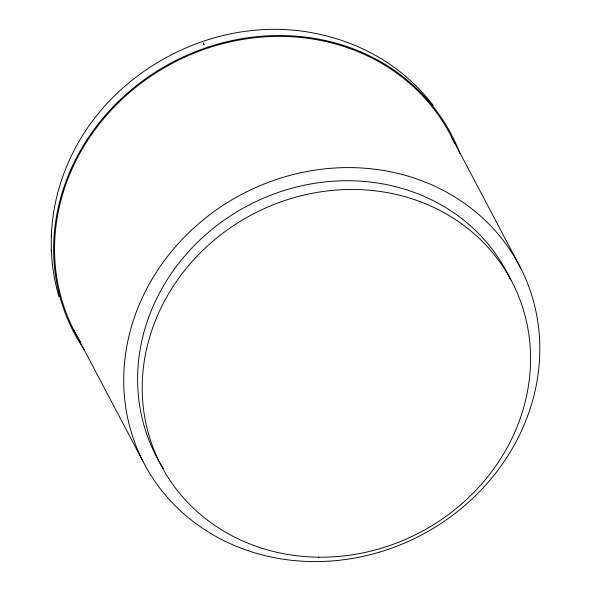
<?xml version="1.0" encoding="UTF-8"?>
<svg xmlns="http://www.w3.org/2000/svg" width="591" height="591" viewBox="0 0 591 591"><rect width="100%" height="100%" fill="white"/><g stroke="black" fill="none" stroke-linecap="round" stroke-linejoin="round"><path stroke-width="0.89" d="M59.048 296.859C46.933 256.597 49.164 212.531 63.991 173.289L64.537 171.944C100.935 74.429 211.844 13.076 313.828 33.096L315.173 33.392C340.837 38.393 365.556 48.203 387.393 62.631L388.937 63.695C405.862 75.153 420.91 89.293 433.269 105.575M451.494 136.846L520.664 268.033A212.147 192.577 -27.8 0 1 312.831 561.576A212.147 192.577 -27.8 0 1 161.816 264.155A212.147 192.577 -27.8 0 1 520.664 268.033M73.705 329.955L142.874 461.143M51.343 234.405L51.343 236.252M51.351 249.801L51.351 251.714M84.727 350.352A213.085 193.434 -27.8 0 1 172.838 62.048A213.085 193.434 -27.8 0 1 459.924 153.579M80.664 342.374A212.147 192.577 -27.8 0 1 171.937 63.496A212.147 192.577 -27.8 0 1 454.59 143.258M163.338 468.493A198 179.738 -27.8 0 1 245.664 206.813A198 179.738 -27.8 0 1 510.764 280.031M203.23 43.106L203.991 44.465L203.23 43.106M318.704 557.187A198 179.738 -27.8 0 0 512.685 283.215A198 179.738 -27.8 0 0 177.758 279.595A198 179.738 -27.8 0 0 318.704 557.187"/></g></svg>
